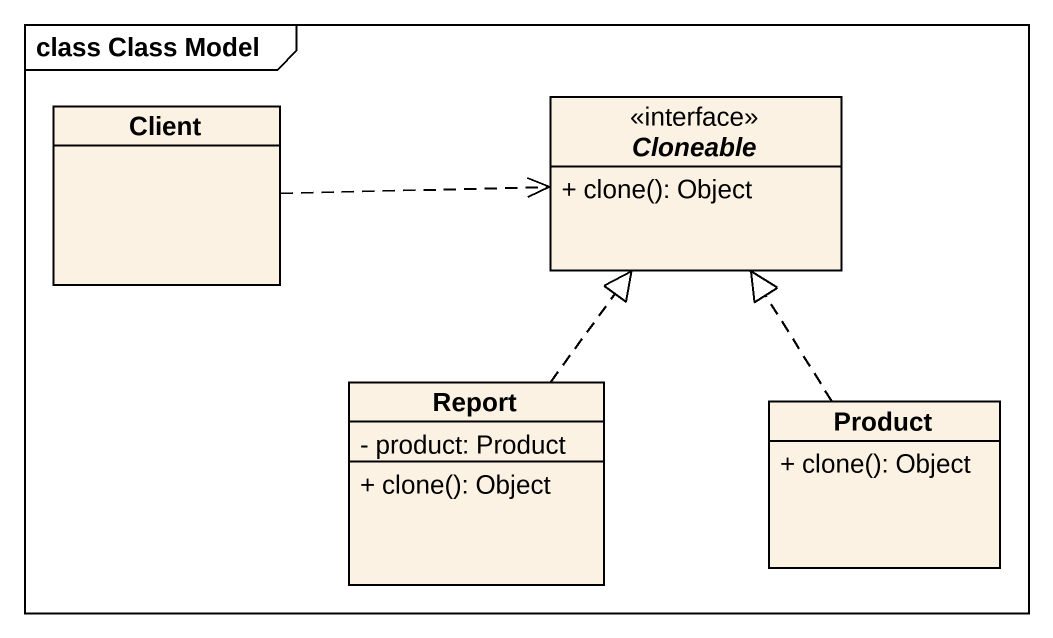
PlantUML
@startuml
mainframe class Class Model
hide circle
hide empty members
skinparam classAttributeIconSize 0
class Client
interface Cloneable <<interface>> {
  + clone(): Object
}
class Report {
  - product: Product
  + clone(): Object
}
class Product {
  + clone(): Object
}
Client .right.> Cloneable
Report .up.|> Cloneable
Product .up.|> Cloneable
@enduml
